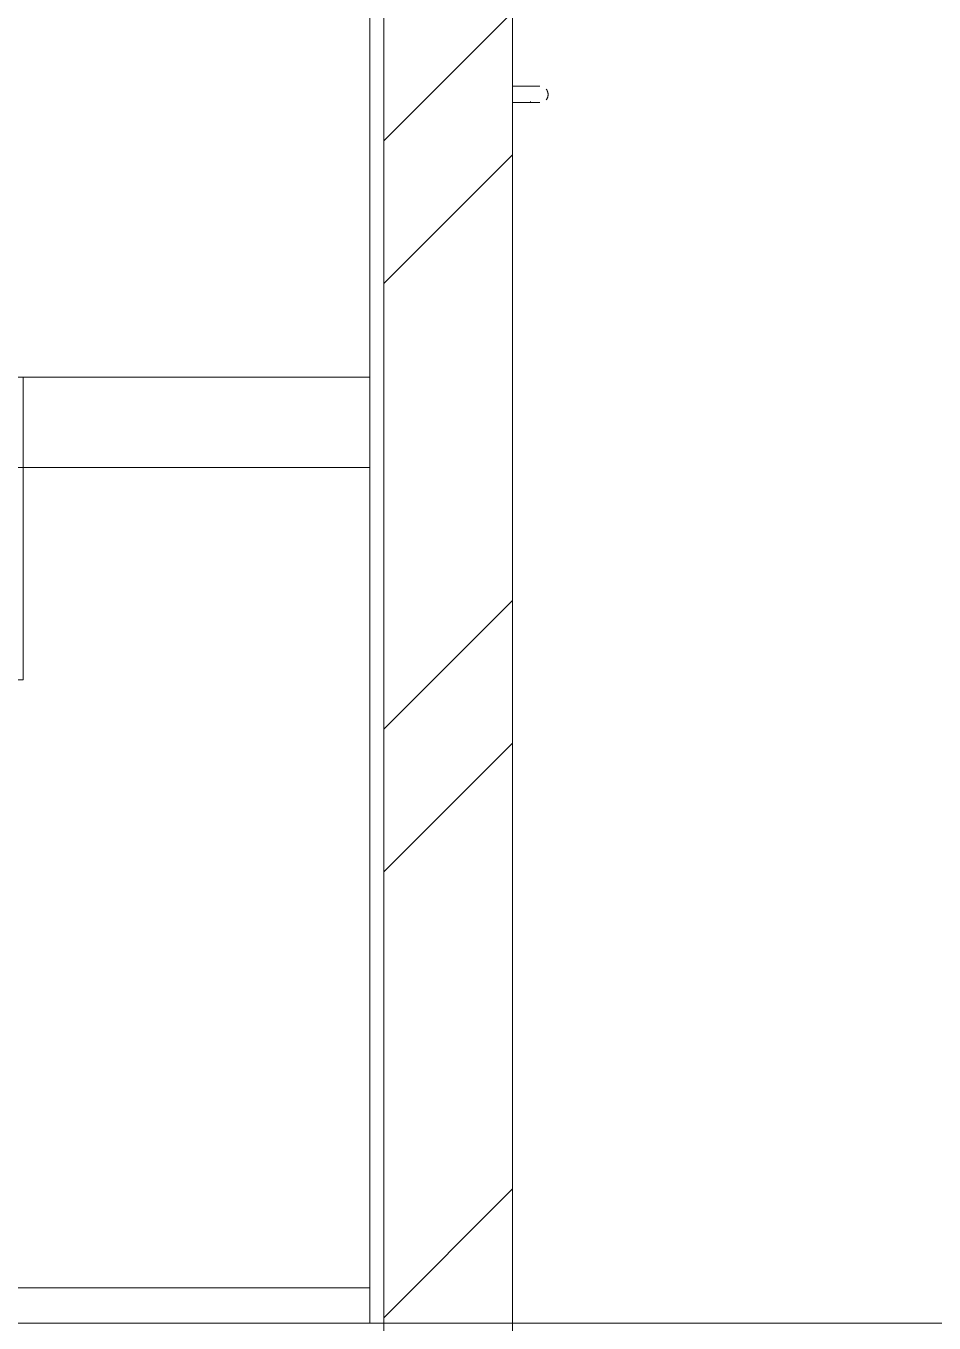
# Model space of a CAD drawing. Header units: millimetres. Extents: x -12186 to 152825, y -4386 to 9463.
# Drawn here: x 104192 to 104969, y 0 to 1109 of the extents above; entities that cross this region are included whole.
import ezdxf

# ---------------------------------------------------------------- set-up
doc = ezdxf.new("R2010")
doc.units = ezdxf.units.MM
for name, color, linetype, lineweight in [('A-DOOR', 31, 'Continuous', 5), ('A-FLOR', 192, 'Continuous', 9), ('A-WALL', 113, 'Continuous', 9), ('A-WALL-PATT', 111, 'Continuous', 9), ('I-WALL', 2, 'Continuous', 9), ('Q-CASE', 31, 'Continuous', 5)]:
    doc.layers.add(name, color=color, linetype=linetype, lineweight=lineweight)

# ---------------------------------------------------------------- blocks, each defined once
blk = doc.blocks.new('Casework 3 - Casework 3-941980-Section 3')
at = {"layer": 'Q-CASE'}
for p, q in [((-3621, 808.5), (-3321, 808.5)), ((-3621, 549.7), (-3621, 808.5)), ((-3321, 808.5), (-3024.7, 808.5)), ((-3321, 549.7), (-3321, 808.5)), ((-3546, 731.2), (-3024.7, 731.2)), ((-3546, 30), (-3546, 731.2)), ((-3321, 549.7), (-3621, 549.7))]:
    blk.add_line(p, q, dxfattribs=at)
blk = doc.blocks.new('Door Aluminium - Single Opening Out with Cill - Door Aluminium Single Opening Out with Cill 900x2100-1421184-Section 3')
at = {"layer": 'A-DOOR'}
for p, q in [((-2894.2, 1057), (-2902.7, 1057)), ((-2902.7, 1043), (-2894.2, 1043)), ((-2887.2, 1043.9), (-2887.2, 1043))]:
    blk.add_line(p, q, dxfattribs=at)
at = {"layer": 'A-DOOR', "flags": 128}
for points in [[(-2879.2, 1057), (-2879.2, 1057), (-2879.2, 1057), (-2879.3, 1057), (-2879.4, 1057), (-2879.5, 1057), (-2879.6, 1057), (-2879.8, 1057), (-2879.9, 1057), (-2880.1, 1057), (-2880.4, 1057), (-2880.6, 1057), (-2880.9, 1057), (-2881.2, 1057), (-2881.5, 1057), (-2881.8, 1057), (-2882.1, 1057), (-2882.5, 1057), (-2882.9, 1057), (-2883.3, 1057), (-2883.7, 1057), (-2884.2, 1057), (-2884.6, 1057), (-2885.1, 1057), (-2885.6, 1057), (-2886.1, 1057), (-2886.6, 1057), (-2887.1, 1057), (-2887.6, 1057), (-2888.2, 1057), (-2888.7, 1057), (-2889.3, 1057), (-2889.9, 1057), (-2890.4, 1057), (-2891, 1057), (-2891.6, 1057), (-2892.2, 1057), (-2892.8, 1057), (-2893.4, 1057), (-2894, 1057), (-2894.2, 1057)], [(-2884.4, 1057), (-2884.1, 1057), (-2883.8, 1057), (-2883.5, 1057), (-2883.2, 1057), (-2882.9, 1057), (-2882.7, 1057), (-2882.4, 1057), (-2882.1, 1057), (-2881.9, 1057), (-2881.7, 1057), (-2881.4, 1057), (-2881.2, 1057), (-2881, 1057), (-2880.8, 1057), (-2880.6, 1057), (-2880.4, 1057), (-2880.3, 1057), (-2880.1, 1057), (-2880, 1057), (-2879.8, 1057), (-2879.7, 1057), (-2879.6, 1057), (-2879.5, 1057), (-2879.4, 1057), (-2879.3, 1057), (-2879.3, 1057), (-2879.2, 1057), (-2879.2, 1057)], [(-2873.8, 1054.5), (-2873.6, 1054.2), (-2873.4, 1054), (-2873.3, 1053.8), (-2873.1, 1053.5), (-2873, 1053.3), (-2872.9, 1053), (-2872.8, 1052.8), (-2872.6, 1052.5), (-2872.6, 1052.3), (-2872.5, 1052), (-2872.4, 1051.7), (-2872.3, 1051.5), (-2872.3, 1051.2), (-2872.2, 1050.9), (-2872.2, 1050.6), (-2872.2, 1050.4), (-2872.2, 1050.1), (-2872.2, 1050)], [(-2894.2, 1043), (-2893.6, 1043), (-2893, 1043), (-2892.4, 1043), (-2891.8, 1043), (-2891.2, 1043), (-2890.6, 1043), (-2890, 1043), (-2889.5, 1043), (-2888.9, 1043), (-2888.3, 1043), (-2887.8, 1043), (-2887.2, 1043), (-2886.7, 1043), (-2886.2, 1043), (-2885.7, 1043), (-2885.2, 1043), (-2884.7, 1043), (-2884.3, 1043), (-2883.8, 1043), (-2883.4, 1043), (-2883, 1043), (-2882.6, 1043), (-2882.2, 1043), (-2881.9, 1043), (-2881.5, 1043), (-2881.2, 1043), (-2880.9, 1043), (-2880.7, 1043), (-2880.4, 1043), (-2880.2, 1043), (-2880, 1043), (-2879.8, 1043), (-2879.6, 1043), (-2879.5, 1043), (-2879.4, 1043), (-2879.3, 1043), (-2879.2, 1043), (-2879.2, 1043), (-2879.2, 1043)], [(-2879.2, 1043), (-2879.3, 1043), (-2879.3, 1043), (-2879.4, 1043), (-2879.5, 1043), (-2879.6, 1043), (-2879.7, 1043), (-2879.8, 1043), (-2879.9, 1043), (-2880.1, 1043), (-2880.2, 1043), (-2880.4, 1043), (-2880.6, 1043), (-2880.8, 1043), (-2881, 1043), (-2881.2, 1043), (-2881.4, 1043), (-2881.6, 1043), (-2881.8, 1043), (-2882.1, 1043), (-2882.3, 1043), (-2882.6, 1043), (-2882.8, 1043), (-2883.1, 1043), (-2883.4, 1043), (-2883.7, 1043), (-2884, 1043), (-2884.3, 1043), (-2884.6, 1043), (-2884.9, 1043), (-2885.2, 1043), (-2885.5, 1043), (-2885.8, 1043), (-2886.1, 1043), (-2886.4, 1043), (-2886.8, 1043), (-2887.1, 1043), (-2887.2, 1043)], [(-2872.2, 1050), (-2872.2, 1049.7), (-2872.2, 1049.4), (-2872.2, 1049.2), (-2872.3, 1048.9), (-2872.3, 1048.6), (-2872.4, 1048.3), (-2872.4, 1048.1), (-2872.5, 1047.8), (-2872.6, 1047.5), (-2872.7, 1047.3), (-2872.8, 1047), (-2873, 1046.8), (-2873.1, 1046.5), (-2873.2, 1046.3), (-2873.4, 1046), (-2873.6, 1045.8), (-2873.7, 1045.6), (-2873.9, 1045.4)]]:
    blk.add_lwpolyline(points, dxfattribs=at)

msp = doc.modelspace()

# ---------------------------------------------------------------- hatches: boundary and pattern name
at = {"layer": 'A-WALL-PATT', "lineweight": 5}
h = msp.add_hatch(dxfattribs=at)
h.set_pattern_fill('FP_115', color=256, style=0, pattern_type=2)
h.set_pattern_definition([(45, (103963, 5504.12), (-251.447, 251.447), []), (45, (103963, 5885.12), (-251.447, 251.447), [])])
h.paths.add_polyline_path([(104608.2, -552.5), (104608.2, 3100), (104498.2, 3100), (104498.2, -552.5), (104563.8, -552.5)])

# ---------------------------------------------------------------- linework, layer by layer
at = {"layer": 'A-FLOR'}
for p, q in [((103441.2, 30), (104486.2, 30)), ((108272.2, 0), (100084.2, 0))]:
    msp.add_line(p, q, dxfattribs=at)
at = {"layer": 'A-WALL', "lineweight": 18}
for p, q in [((104498.2, 3100), (104498.2, -552.5)), ((104608.2, -552.5), (104608.2, 3100))]:
    msp.add_line(p, q, dxfattribs=at)
at = {"layer": 'I-WALL'}
msp.add_line((104486.2, 3485), (104486.2, 0), dxfattribs=at)

# ---------------------------------------------------------------- block references
at = {"layer": 'A-DOOR'}
msp.add_blockref('Door Aluminium - Single Opening Out with Cill - Door Aluminium Single Opening Out with Cill 900x2100-1421184-Section 3', (107510.9, 0), dxfattribs=at)
at = {"layer": 'Q-CASE'}
msp.add_blockref('Casework 3 - Casework 3-941980-Section 3', (107510.9, 0), dxfattribs=at)

doc.saveas('drawing.dxf')
